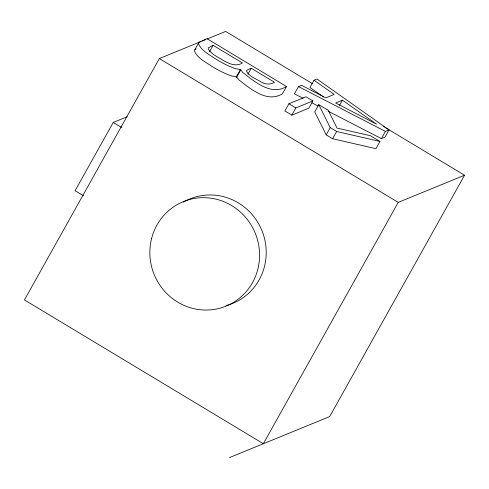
<?xml version="1.0" encoding="UTF-8"?>
<svg xmlns="http://www.w3.org/2000/svg" width="489" height="489" viewBox="0 0 489 489"><rect width="100%" height="100%" fill="white"/><g stroke="black" fill="none" stroke-linecap="round" stroke-linejoin="round"><path stroke-width="0.73" d="M194.94 49.554L194.408 50.88C197.556 58.503 205.991 62.213 212.379 66.718C218.577 70.349 224.94 73.784 231.804 75.997C234.433 76.425 237.403 76.498 238.394 79.505C250.16 88.515 266.945 103.387 282.453 93.76L286.499 86.522L206.994 38.662L198.986 42.311L194.94 49.554L196.058 48.845M198.986 42.311L198.455 43.643C201.602 51.266 210.038 54.97 216.425 59.481C222.623 63.112 228.986 66.547 235.851 68.76C238.479 69.187 241.45 69.255 242.44 72.262C254.207 81.272 270.992 96.15 286.499 86.522M127.14 116.755L113.246 122.439L75.092 190.704L83.564 195.808M200.955 41.534L159.335 58.57L24.45 299.922L263.357 443.725L398.242 202.373L464.55 175.233L383.388 126.382M209.402 51.877L213.082 45.294L242.446 62.971C236.205 67.072 228.968 63.698 223.228 60.398C218.015 57.036 211.572 54.462 208.253 48.931L208.296 47.904L213.082 45.294M236.266 76.92L240.313 69.676M236.694 77.176L240.741 69.933M247.947 74.2L251.26 68.277L274.537 82.286C270.454 84.756 265.509 84.554 261.444 82.17C256.377 78.741 249.023 76.742 246.401 70.777L247.923 69.64L251.26 68.277M323.437 96.926L309.965 87.464L314.011 80.227L334.219 94.414L325.79 97.867L301.572 85.312L298.479 86.584L294.433 93.821L303.192 98.338M288.913 103.741L284.867 110.979L291.811 115.159L308.852 108.185L312.899 100.942L305.961 96.767L288.913 103.741L295.857 107.916L312.899 100.942M291.811 115.159L295.857 107.916M318.761 104.615L314.714 111.859L326.194 134.86L332.599 138.717L375.907 148.687L379.953 141.449L370.448 135.728L337.013 128.087L328.266 110.337L318.761 104.615L330.24 127.617L336.646 131.474L379.953 141.449M339.488 105.447L342.428 100.178L376.518 124.133L335.625 102.965L342.428 100.178M326.194 134.86L330.24 127.617M332.599 138.717L336.646 131.474M328.131 111.192L381.377 138.631L385.424 131.394L389.036 129.915L316.97 79.01L314.011 80.227M389.036 129.915L384.99 137.152L381.377 138.631M464.55 175.233L329.665 416.585L229.537 457.57M202.367 40.96L205.893 39.517M207.305 38.937L225.643 31.43L312.697 83.833M298.479 86.584L385.424 131.394M311.958 102.855L318.021 105.979M159.335 58.57L398.242 202.373M113.246 122.439L121.712 127.537M183.454 202.11A56.449 54.603 67.7 0 1 261.835 230.362A56.449 54.603 67.7 0 1 226.059 305.619M151.578 238.577A56.449 54.603 67.7 0 0 219.427 308.333A56.449 54.603 67.7 0 0 243.143 214.683A56.449 54.603 67.7 0 0 151.578 238.577"/></g></svg>
